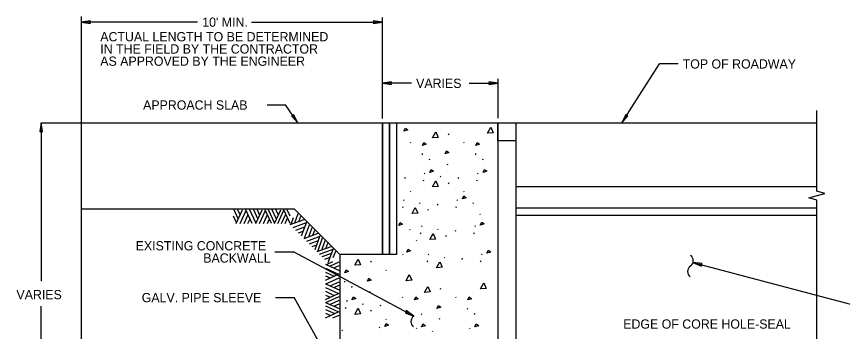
# Model space of a CAD drawing. Extents: x 507786 to 508835, y 495592 to 496252.
# Drawn here: x 507941.6 to 508236.4, y 495780.4 to 495892.8 of the extents above; entities that cross this region are included whole.
import ezdxf

# ---------------------------------------------------------------- set-up
doc = ezdxf.new("R2010")
doc.units = 0
doc.layers.add('1', color=7, linetype='Continuous')

msp = doc.modelspace()

# ---------------------------------------------------------------- linework, layer by layer
at = {"layer": '1'}
for p, q in [((507964.68, 495892.76), (507964.68, 495745.63)), ((508072.2, 495856.45), (508072.2, 495892.41)), ((508006.24, 495890.76), (507964.68, 495890.76)), ((508025.44, 495890.76), (508072.2, 495890.76)), ((508157.67, 495854.82), (508171.14, 495875.88)), ((508177.74, 495875.88), (508171.14, 495875.88)), ((508072.2, 495856.36), (508072.2, 495870.59)), ((508082.59, 495868.94), (508072.2, 495868.94)), ((508103.16, 495868.94), (508113.55, 495868.94)), ((508113.55, 495856.47), (508113.55, 495870.59)), ((508031.04, 495861.22), (508037.64, 495861.22)), ((508042, 495854.82), (508037.64, 495861.22)), ((508227.3, 495830.41), (508227.3, 495859.18)), ((507950.45, 495854.82), (508227.3, 495854.82)), ((507950.45, 495854.82), (507950.45, 495798.35)), ((508072.2, 495854.82), (508072.2, 495807.87)), ((508072.2, 495854.82), (508074.73, 495854.82)), ((508072.2, 495807.87), (508072.2, 495854.82)), ((508074.73, 495854.82), (508074.73, 495807.87)), ((508074.73, 495854.82), (508077.27, 495854.82)), ((508074.73, 495807.87), (508074.73, 495854.82)), ((508077.27, 495854.82), (508077.27, 495807.87)), ((508113.44, 495854.82), (508113.44, 495698.73)), ((508113.44, 495854.82), (508119.79, 495854.82)), ((508113.44, 495848.47), (508113.44, 495854.82)), ((508119.79, 495854.82), (508119.79, 495743.15)), ((508119.79, 495854.82), (508119.79, 495848.47)), ((508079.9, 495851.87), (508080.41, 495852.93)), ((508081.26, 495852.29), (508079.9, 495851.87)), ((508080.41, 495852.93), (508081.26, 495852.29)), ((508090.14, 495849.47), (508091.28, 495851.63)), ((508091.28, 495851.63), (508092.17, 495849.64)), ((508095.85, 495850.61), (508096.02, 495851)), ((508109.74, 495851.17), (508110.88, 495853.32)), ((508111.77, 495851.33), (508109.78, 495851.17)), ((508110.88, 495853.32), (508111.77, 495851.33)), ((508082.1, 495847.91), (508082.26, 495847.66)), ((508086.54, 495846.81), (508087.04, 495847.87)), ((508087.04, 495847.87), (508087.88, 495847.23)), ((508092.17, 495849.64), (508090.18, 495849.47)), ((508101.13, 495847.91), (508101.29, 495847.66)), ((508105.57, 495846.81), (508106.07, 495847.87)), ((508106.07, 495847.87), (508106.92, 495847.23)), ((508119.79, 495848.47), (508113.44, 495848.47)), ((508087.88, 495847.23), (508086.54, 495846.81)), ((508106.92, 495847.23), (508105.57, 495846.81)), ((508086.37, 495843.86), (508086.41, 495843.48)), ((508089, 495841.62), (508089.17, 495842)), ((508094.59, 495843.79), (508095.1, 495844.85)), ((508095.94, 495844.22), (508094.59, 495843.79)), ((508095.1, 495844.85), (508095.94, 495844.22)), ((508105.4, 495843.86), (508105.44, 495843.48)), ((508108.04, 495841.62), (508108.21, 495842)), ((508095.43, 495839.88), (508095.6, 495840.26)), ((508087.14, 495836.88), (508087.31, 495836.63)), ((508089.08, 495837.18), (508089.59, 495838.23)), ((508090.44, 495837.6), (508089.08, 495837.18)), ((508089.59, 495838.23), (508090.44, 495837.6)), ((508106.18, 495836.88), (508106.35, 495836.63)), ((508108.12, 495837.18), (508108.63, 495838.23)), ((508109.48, 495837.6), (508108.12, 495837.18)), ((508108.63, 495838.23), (508109.48, 495837.6)), ((508080.23, 495834.98), (508080.4, 495835.36)), ((508086.83, 495834.09), (508087, 495834.47)), ((508090.14, 495831.99), (508091.28, 495834.13)), ((508091.28, 495834.13), (508092.17, 495832.16)), ((508092.84, 495835.81), (508093.01, 495835.55)), ((508095.85, 495833.13), (508096.02, 495833.5)), ((508099.27, 495834.98), (508099.44, 495835.36)), ((508105.86, 495834.09), (508106.03, 495834.47)), ((508082.1, 495830.42), (508082.26, 495830.17)), ((508092.17, 495832.16), (508090.18, 495831.99)), ((508101.13, 495830.42), (508101.29, 495830.17)), ((508227.3, 495831.98), (508119.79, 495831.98)), ((508230.2, 495829.63), (508227.3, 495830.41)), ((508079.79, 495827.4), (508079.97, 495827.15)), ((508098.83, 495827.4), (508099.01, 495827.15)), ((508100.77, 495827.7), (508101.27, 495828.75)), ((508102.12, 495828.12), (508100.77, 495827.7)), ((508101.27, 495828.75), (508102.12, 495828.12)), ((508224.41, 495828.08), (508230.2, 495829.63)), ((508227.3, 495827.31), (508224.41, 495828.08)), ((508227.3, 495769.52), (508227.3, 495827.31)), ((508079.47, 495824.62), (508079.64, 495825)), ((508082.79, 495822.5), (508083.93, 495824.66)), ((508083.93, 495824.66), (508084.82, 495822.67)), ((508085.49, 495826.33), (508085.66, 495826.07)), ((508091.92, 495825.5), (508092.09, 495825.88)), ((508098.51, 495824.62), (508098.68, 495825)), ((508104.52, 495826.33), (508104.69, 495826.07)), ((508227.3, 495824.36), (508119.79, 495824.36)), ((508040.82, 495824.01), (507964.68, 495824.01)), ((508020.15, 495819.28), (508019.09, 495821.55)), ((508020.76, 495820.57), (508019.24, 495823.81)), ((508020.02, 495818.98), (508022.26, 495823.81)), ((508021.4, 495821.96), (508020.56, 495823.81)), ((508021.46, 495818.98), (508023.61, 495823.58)), ((508022.84, 495818.98), (508024.29, 495822.11)), ((508025.75, 495818.98), (508023.51, 495823.81)), ((508027.07, 495819.12), (508024.89, 495823.81)), ((508027.76, 495820.62), (508026.29, 495823.81)), ((508027.01, 495818.98), (508029.25, 495823.81)), ((508028.39, 495822.02), (508027.58, 495823.81)), ((508028.35, 495818.98), (508030.48, 495823.57)), ((508029.73, 495818.98), (508031.17, 495822.11)), ((508032.64, 495818.98), (508030.38, 495823.81)), ((508033.74, 495819.13), (508031.56, 495823.81)), ((508034.39, 495820.53), (508032.87, 495823.81)), ((508033.67, 495818.98), (508035.9, 495823.82)), ((508035.06, 495821.98), (508034.22, 495823.81)), ((508034.87, 495818.98), (508037.02, 495823.66)), ((508036.19, 495818.98), (508037.68, 495822.26)), ((508039.22, 495818.98), (508036.98, 495823.81)), ((508039.22, 495821.55), (508038.18, 495823.81)), ((508056.97, 495807.87), (508040.82, 495824.01)), ((508040.93, 495819.14), (508042.15, 495822.5)), ((508042.37, 495819.67), (508043.08, 495821.57)), ((508084.82, 495822.67), (508082.83, 495822.5)), ((508088.49, 495823.64), (508088.66, 495824.03)), ((508106.93, 495822.43), (508107.1, 495822.18)), ((508227.3, 495821.82), (508119.79, 495821.82)), ((508024.2, 495818.98), (508024.97, 495820.64)), ((508031.14, 495818.98), (508031.88, 495820.6)), ((508037.46, 495818.98), (508038.33, 495820.88)), ((508039.28, 495818.54), (508044.29, 495820.38)), ((508039.59, 495818.66), (508040.45, 495821.01)), ((508040.3, 495817.52), (508045.08, 495819.26)), ((508043.34, 495814.48), (508045.17, 495819.49)), ((508044.37, 495813.64), (508046.15, 495818.51)), ((508078.06, 495818.27), (508078.57, 495819.33)), ((508079.42, 495818.69), (508078.06, 495818.27)), ((508078.57, 495819.33), (508079.42, 495818.69)), ((508107.15, 495818.37), (508107.66, 495819.43)), ((508108.5, 495818.8), (508107.15, 495818.37)), ((508107.66, 495819.43), (508108.5, 495818.8)), ((508041.28, 495816.54), (508044.53, 495817.73)), ((508042.25, 495815.57), (508043.97, 495816.21)), ((508044.23, 495813.59), (508049.23, 495815.42)), ((508045.92, 495814.21), (508047.14, 495817.52)), ((508047.37, 495814.77), (508048.06, 495816.6)), ((508081.82, 495816.9), (508081.99, 495816.65)), ((508085.86, 495815.29), (508086.03, 495815.67)), ((508086.18, 495818.08), (508086.35, 495817.82)), ((508091.87, 495817), (508092.04, 495816.75)), ((508098.3, 495816.17), (508098.47, 495816.55)), ((508104.89, 495815.29), (508105.06, 495815.67)), ((508105.21, 495818.08), (508105.38, 495817.82)), ((508045.18, 495812.64), (508049.93, 495814.38)), ((508046.15, 495811.67), (508049.39, 495812.86)), ((508048.21, 495809.6), (508050.02, 495814.63)), ((508049.1, 495808.93), (508050.86, 495813.79)), ((508050.53, 495809.47), (508051.79, 495812.86)), ((508084.22, 495813.01), (508084.39, 495812.75)), ((508089.17, 495813.18), (508090.31, 495815.33)), ((508091.19, 495813.35), (508089.21, 495813.18)), ((508090.31, 495815.33), (508091.19, 495813.35)), ((508094.88, 495814.32), (508095.05, 495814.7)), ((508047.15, 495810.67), (508048.82, 495811.29)), ((508048.94, 495808.88), (508053.94, 495810.73)), ((508049.78, 495808.03), (508054.62, 495809.82)), ((508052.04, 495810.02), (508052.74, 495811.91)), ((508052.86, 495804.96), (508054.69, 495809.95)), ((508080.9, 495808.74), (508081.41, 495809.79)), ((508081.41, 495809.79), (508082.26, 495809.16)), ((508033.83, 495808.83), (508040.43, 495808.83)), ((508083.42, 495785.89), (508040.43, 495808.83)), ((508050.71, 495807.11), (508054.1, 495808.36)), ((508051.62, 495806.2), (508053.58, 495806.94)), ((508054.68, 495806.79), (508055.55, 495809.11)), ((508072.2, 495807.87), (508056.97, 495807.87)), ((508056.97, 495807.87), (508056.97, 495769.8)), ((508074.73, 495807.87), (508072.2, 495807.87)), ((508077.27, 495807.87), (508074.73, 495807.87)), ((508079.33, 495807.97), (508079.5, 495807.73)), ((508082.26, 495809.16), (508080.9, 495808.74)), ((508088.55, 495808.03), (508088.72, 495807.79)), ((508094.25, 495806.97), (508094.42, 495806.71)), ((508107.59, 495808.03), (508107.76, 495807.79)), ((508109.53, 495808.33), (508110.04, 495809.38)), ((508110.88, 495808.75), (508109.53, 495808.33)), ((508110.04, 495809.38), (508110.88, 495808.75)), ((508051.9, 495804.45), (508056.74, 495802.21)), ((508052.2, 495804.31), (508054.48, 495805.38)), ((508053.49, 495803.71), (508056.74, 495805.23)), ((508054.89, 495803.07), (508056.74, 495803.91)), ((508062.4, 495804.01), (508063.54, 495806.16)), ((508064.43, 495804.17), (508062.44, 495804.01)), ((508063.54, 495806.16), (508064.43, 495804.17)), ((508068.11, 495805.15), (508068.28, 495805.53)), ((508088.23, 495805.25), (508088.4, 495805.64)), ((508091.55, 495803.14), (508092.69, 495805.3)), ((508092.69, 495805.3), (508093.58, 495803.31)), ((508100.67, 495806.14), (508100.84, 495806.52)), ((508107.27, 495805.25), (508107.44, 495805.64)), ((508183.08, 495805.01), (508244.68, 495788.66)), ((508051.9, 495803.01), (508056.51, 495800.86)), ((508051.9, 495801.62), (508055.04, 495800.17)), ((508051.9, 495798.71), (508056.74, 495800.96)), ((508058.79, 495801.34), (508059.3, 495802.4)), ((508060.15, 495801.76), (508058.79, 495801.34)), ((508059.3, 495802.4), (508060.15, 495801.76)), ((508073.39, 495802.44), (508073.56, 495802.19)), ((508080.63, 495798.53), (508081.78, 495800.69)), ((508081.78, 495800.69), (508082.67, 495798.7)), ((508093.58, 495803.31), (508091.59, 495803.14)), ((508051.9, 495800.26), (508053.57, 495799.49)), ((508052.03, 495797.39), (508056.74, 495799.57)), ((508053.54, 495796.7), (508056.74, 495798.17)), ((508058.63, 495798.38), (508058.67, 495798.01)), ((508066.85, 495798.32), (508067.35, 495799.38)), ((508068.2, 495798.74), (508066.85, 495798.32)), ((508067.35, 495799.38), (508068.2, 495798.74)), ((508082.67, 495798.7), (508080.68, 495798.53)), ((508107.22, 495795.58), (508108.36, 495797.74)), ((508108.36, 495797.74), (508109.25, 495795.75)), ((508051.9, 495797.45), (508056.74, 495795.22)), ((508051.9, 495796.11), (508056.5, 495793.99)), ((508054.95, 495796.07), (508056.74, 495796.88)), ((508061.27, 495796.14), (508061.43, 495796.52)), ((508067.68, 495794.42), (508067.85, 495794.8)), ((508087.24, 495794.35), (508088.39, 495796.49)), ((508088.39, 495796.49), (508089.27, 495794.52)), ((508092.95, 495795.48), (508093.12, 495795.86)), ((508109.25, 495795.75), (508107.26, 495795.58)), ((508034.07, 495792.49), (508040.67, 495792.49)), ((508068.46, 495743.15), (508040.67, 495792.49)), ((508051.9, 495794.74), (508055.04, 495793.3)), ((508051.9, 495791.83), (508056.74, 495794.09)), ((508051.9, 495793.33), (508053.52, 495792.59)), ((508052.05, 495790.73), (508056.74, 495792.91)), ((508061.35, 495791.71), (508061.85, 495792.77)), ((508062.69, 495792.13), (508061.35, 495791.71)), ((508061.85, 495792.77), (508062.69, 495792.13)), ((508079.2, 495792.78), (508079.37, 495792.53)), ((508083.64, 495791.68), (508084.15, 495792.74)), ((508084.99, 495792.1), (508083.64, 495791.68)), ((508084.15, 495792.74), (508084.99, 495792.1)), ((508089.27, 495794.52), (508087.29, 495794.35)), ((508098.24, 495792.78), (508098.41, 495792.53)), ((508102.67, 495791.68), (508103.18, 495792.74)), ((508104.02, 495792.1), (508102.67, 495791.68)), ((508103.18, 495792.74), (508104.02, 495792.1)), ((507950.44, 495741.88), (507950.44, 495789.38)), ((508051.9, 495790.8), (508056.75, 495788.57)), ((508051.9, 495789.6), (508056.59, 495787.44)), ((508053.45, 495790.08), (508056.74, 495791.6)), ((508054.9, 495789.41), (508056.74, 495790.25)), ((508059.09, 495788.63), (508059.26, 495789.01)), ((508059.41, 495791.41), (508059.58, 495791.16)), ((508065.1, 495790.34), (508065.27, 495790.09)), ((508071.53, 495789.51), (508071.7, 495789.89)), ((508091.69, 495788.66), (508092.2, 495789.71)), ((508093.05, 495789.08), (508091.69, 495788.66)), ((508092.2, 495789.71), (508093.05, 495789.08)), ((508051.9, 495788.28), (508055.19, 495786.78)), ((508051.9, 495785.25), (508056.74, 495787.48)), ((508051.9, 495787), (508053.81, 495786.13)), ((508054.48, 495785.25), (508056.74, 495786.28)), ((508062.4, 495786.51), (508063.54, 495788.67)), ((508064.43, 495786.68), (508062.44, 495786.51)), ((508063.54, 495788.67), (508064.43, 495786.68)), ((508068.11, 495787.65), (508068.28, 495788.04)), ((508086.11, 495786.48), (508086.28, 495786.86)), ((508102.51, 495788.72), (508102.55, 495788.34)), ((508105.14, 495786.48), (508105.31, 495786.86)), ((508073.03, 495782.23), (508073.54, 495783.28)), ((508073.39, 495784.95), (508073.56, 495784.7)), ((508073.54, 495783.28), (508074.38, 495782.65)), ((508086.2, 495782.05), (508086.7, 495783.1)), ((508086.7, 495783.1), (508087.54, 495782.47)), ((508092.53, 495784.75), (508092.7, 495785.13)), ((508105.23, 495782.05), (508105.73, 495783.1)), ((508105.73, 495783.1), (508106.58, 495782.47)), ((508057.75, 495780.86), (508057.92, 495780.61)), ((508071.09, 495781.94), (508071.26, 495781.68)), ((508074.38, 495782.65), (508073.03, 495782.23)), ((508084.26, 495781.75), (508084.43, 495781.5)), ((508087.54, 495782.47), (508086.2, 495782.05)), ((508089.94, 495780.68), (508090.11, 495780.42)), ((508103.29, 495781.75), (508103.46, 495781.5)), ((508106.58, 495782.47), (508105.23, 495782.05))]:
    msp.add_line(p, q, dxfattribs=at)
for points in [[(507964.68, 495890.76), (507967.99, 495890.29), (507967.63, 495890.76), (507967.99, 495891.23)], [(507964.68, 495890.76), (507967.99, 495890.29), (507967.63, 495890.76), (507967.99, 495891.23)], [(508072.2, 495890.76), (508068.89, 495891.23), (508069.24, 495890.76), (508068.89, 495890.29)], [(508072.2, 495890.76), (508068.89, 495891.23), (508069.24, 495890.76), (508068.89, 495890.29)], [(508072.2, 495868.94), (508075.5, 495868.47), (508075.15, 495868.94), (508075.5, 495869.42)], [(508072.2, 495868.94), (508075.5, 495868.47), (508075.15, 495868.94), (508075.5, 495869.42)], [(508113.55, 495868.94), (508110.24, 495869.42), (508110.6, 495868.94), (508110.24, 495868.47)], [(508113.55, 495868.94), (508110.24, 495869.42), (508110.6, 495868.94), (508110.24, 495868.47)], [(508042, 495854.82), (508040.52, 495857.82), (508040.33, 495857.26), (508039.74, 495857.29)], [(508042, 495854.82), (508040.52, 495857.82), (508040.33, 495857.26), (508039.74, 495857.29)], [(508157.67, 495854.82), (508159.85, 495857.35), (508159.27, 495857.31), (508159.06, 495857.86)], [(508157.67, 495854.82), (508159.85, 495857.35), (508159.27, 495857.31), (508159.06, 495857.86)], [(507950.44, 495854.88), (507949.97, 495851.58), (507950.44, 495851.93), (507950.92, 495851.58)], [(508183.08, 495805.01), (508186.16, 495803.71), (508185.93, 495804.25), (508186.4, 495804.62)], [(508183.08, 495805.01), (508186.16, 495803.71), (508185.93, 495804.25), (508186.4, 495804.62)], [(508083.42, 495785.89), (508080.72, 495787.86), (508080.82, 495787.28), (508080.28, 495787.03)]]:
    msp.add_lwpolyline(points, close=True, dxfattribs=at)
for centre, radius, start, end in [((508180.76, 495805.61), 2.4, 306.4613, 52.8305), ((508183.49, 495801.74), 2.34, 123.8757, 234.1415), ((508084.72, 495783.94), 2.34, 123.8757, 234.1415)]:
    msp.add_arc(centre, radius, start, end, dxfattribs=at)

# ---------------------------------------------------------------- texts
for s, p in [("10' MIN.", (508007.89, 495889.11)), ('ACTUAL LENGTH TO BE DETERMINED', (507971.49, 495883.91)), ('IN THE FIELD BY THE CONTRACTOR', (507971.49, 495879.55)), ('AS APPROVED BY THE ENGINEER', (507971.49, 495875.19)), ('TOP OF ROADWAY', (508179.39, 495874.2)), ('VARIES', (508084.24, 495867.29)), ('APPROACH SLAB', (507986.78, 495859.54)), ('EXISTING CONCRETE', (507984.13, 495809.33)), ('BACKWALL', (508008.26, 495804.97)), ('VARIES', (507941.57, 495791.91)), ('GALV. PIPE SLEEVE', (507986.29, 495790.84)), ('EDGE OF CORE HOLE-SEAL ', (508158.17, 495781.42))]:
    msp.add_text(s, height=3.3, dxfattribs=at).set_placement(p)

doc.saveas('drawing.dxf')
